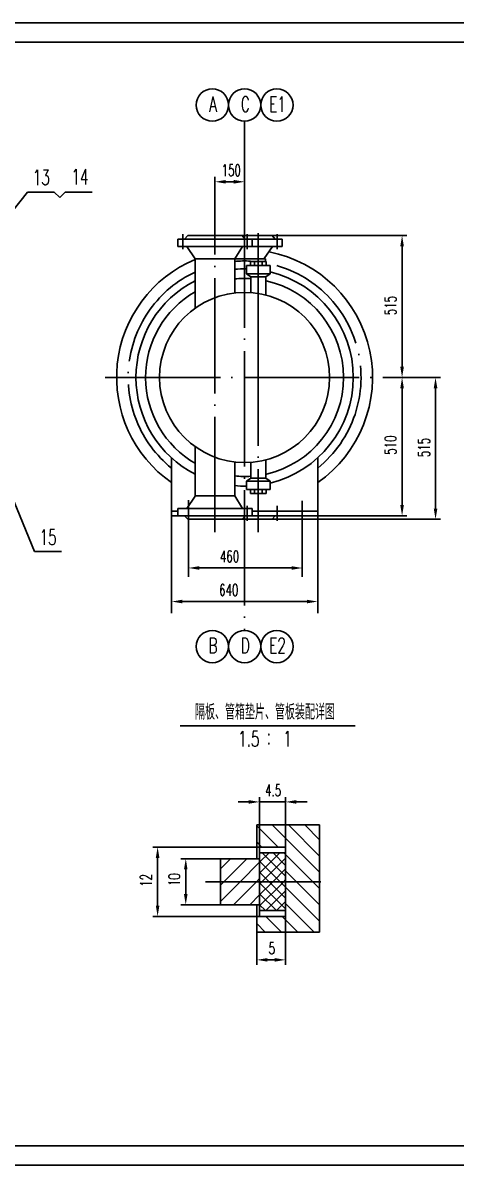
# Model space of a CAD drawing. Extents: x -187 to 2440, y 126 to 1474.
# Drawn here: x 1021.6 to 1134.3, y 871.2 to 1168.2 of the extents above; entities that cross this region are included whole.
import ezdxf
from ezdxf.enums import TextEntityAlignment as Align

# ---------------------------------------------------------------- set-up
doc = ezdxf.new("R2010")
doc.units = 0
doc.header["$MEASUREMENT"] = 0
doc.linetypes.add('DASHDOT-M', pattern=[36, 30, -3, 0, -3])
doc.layers.get('0').update_dxf_attribs({"linetype": 'CONTINUOUS'})
for name, color, linetype in [('CDR_DWG1', 4, 'CONTINUOUS'), ('CDR_DWG2', 2, 'CONTINUOUS'), ('CDR_DWG3', 1, 'DASHDOT-M')]:
    doc.layers.add(name, color=color, linetype=linetype)
doc.styles.add('HZ', font='ROMANS', dxfattribs={"width": 0.7, "bigfont": 'HZ'})

msp = doc.modelspace()

# ---------------------------------------------------------------- linework, layer by layer
for p, q in [((662.4, 1168.2), (1503.4, 1168.2)), ((662.4, 1168.2), (1503.4, 1168.2)), ((1079.27, 1118.91), (1079.27, 1142.63)), ((1071.55, 1114.15), (1071.55, 1128.12)), ((1074.35, 1126.87), (1076.47, 1126.87)), ((1079.27, 1124.13), (1079.27, 1128.12)), ((1001.25, 1096.97), (1022.79, 1124.19)), ((1022.79, 1124.19), (1029.79, 1124.19)), ((1029.79, 1124.19), (1031.2, 1122.77)), ((1031.2, 1122.77), (1032.61, 1124.19)), ((1032.61, 1124.19), (1039.61, 1124.19)), ((1086.35, 1112.88), (1121.47, 1112.88)), ((1120.22, 1078.8), (1120.22, 1110.08)), ((1024.65, 1030.77), (1004, 1080.82)), ((1115.62, 1076), (1121.47, 1076)), ((1122.13, 1076), (1130.17, 1076)), ((1120.22, 1042.83), (1120.22, 1073.2)), ((1128.92, 1041.91), (1128.92, 1073.2)), ((1064.68, 1024.19), (1064.68, 1044.05)), ((1064.68, 1024.13), (1064.68, 1044.05)), ((1094.27, 1043.89), (1094.27, 1024.17)), ((1094.27, 1043.89), (1094.27, 1024.19)), ((1060.27, 1040.49), (1060.27, 1014.73)), ((1060.27, 1040.03), (1060.27, 1016.48)), ((1098.27, 1040.03), (1098.27, 1016.48)), ((1098.27, 1040.03), (1121.47, 1040.03)), ((1086.43, 1039.11), (1130.17, 1039.11)), ((1098.27, 1039.39), (1098.27, 1014.73)), ((1024.65, 1030.77), (1031.65, 1030.77)), ((1064.68, 1028.01), (1064.68, 1025.21)), ((1094.27, 1028.01), (1094.27, 1025.21)), ((1067.48, 1026.46), (1091.47, 1026.46)), ((1063.07, 1017.73), (1095.47, 1017.73)), ((1080.37, 965.64), (1077.57, 965.64)), ((1083.17, 953.88), (1083.17, 966.89)), ((1083.17, 965.64), (1089.92, 965.64)), ((1089.92, 953.88), (1089.92, 966.89)), ((1092.72, 965.64), (1095.52, 965.64)), ((1083.17, 958.71), (1082.42, 959.46)), ((1089.92, 956.2), (1086.46, 959.67)), ((1098.79, 951.57), (1090.7, 959.67)), ((1098.79, 955.82), (1094.94, 959.67)), ((1088, 953.88), (1083.17, 958.71)), ((1082.42, 953.88), (1055.4, 953.88)), ((1083.17, 954.47), (1082.42, 955.22)), ((1083.76, 953.88), (1083.17, 954.47)), ((1098.79, 947.33), (1089.92, 956.2)), ((1056.65, 951.08), (1056.65, 938.68)), ((1072.99, 950.88), (1062.72, 950.88)), ((1072.99, 948.24), (1075.64, 950.88)), ((1073.88, 944.88), (1079.88, 950.88)), ((1085.62, 952.38), (1083.17, 949.93)), ((1088.45, 952.38), (1083.17, 947.11)), ((1089.92, 951.03), (1083.78, 944.88)), ((1089.92, 946.3), (1083.84, 952.38)), ((1089.92, 949.13), (1086.67, 952.38)), ((1089.92, 951.96), (1089.5, 952.38)), ((1097, 944.88), (1089.92, 951.96)), ((1063.97, 941.68), (1063.97, 948.08)), ((1078.12, 944.88), (1083.17, 949.93)), ((1088.51, 944.88), (1083.17, 950.22)), ((1089.92, 948.2), (1086.61, 944.88)), ((1092.76, 944.88), (1089.92, 947.72)), ((1072.99, 939.75), (1078.12, 944.88)), ((1072.99, 944), (1073.88, 944.88)), ((1076.37, 938.88), (1082.37, 944.88)), ((1082.37, 944.88), (1083.17, 945.69)), ((1085.69, 944.88), (1083.17, 947.4)), ((1083.78, 944.88), (1083.17, 944.28)), ((1086.61, 944.88), (1083.17, 941.45)), ((1089.44, 944.88), (1083.17, 938.62)), ((1089.92, 937.82), (1083.17, 944.57)), ((1089.92, 940.65), (1085.69, 944.88)), ((1089.92, 943.47), (1088.51, 944.88)), ((1089.92, 945.37), (1089.44, 944.88)), ((1098.79, 938.85), (1092.76, 944.88)), ((1098.79, 943.09), (1097, 944.88)), ((1087.53, 937.38), (1083.17, 941.74)), ((1089.92, 942.54), (1084.76, 937.38)), ((1098.79, 934.6), (1089.92, 943.47)), ((1072.99, 938.88), (1062.72, 938.88)), ((1080.61, 938.88), (1083.17, 941.45)), ((1084.7, 937.38), (1083.17, 938.91)), ((1089.92, 939.71), (1087.59, 937.38)), ((1097.38, 931.78), (1089.92, 939.23)), ((1082.42, 935.88), (1055.4, 935.88)), ((1088.89, 931.78), (1084.79, 935.88)), ((1089.92, 934.99), (1089.03, 935.88)), ((1089.92, 935.88), (1089.92, 923.32)), ((1084.65, 931.78), (1082.42, 934)), ((1093.13, 931.78), (1089.92, 934.99)), ((1082.42, 931.78), (1082.42, 923.32)), ((1085.22, 924.57), (1087.12, 924.57)), ((662.4, 871.2), (1503.4, 871.2))]:
    msp.add_line(p, q)
for points in [[(1074.35, 1127.34), (1074.35, 1126.41), (1071.55, 1126.87)], [(1076.47, 1127.34), (1076.47, 1126.41), (1079.27, 1126.87)], [(1119.75, 1110.08), (1120.69, 1110.08), (1120.22, 1112.88)], [(1119.75, 1078.8), (1120.69, 1078.8), (1120.22, 1076)], [(1119.75, 1073.2), (1120.69, 1073.2), (1120.22, 1076)], [(1128.46, 1073.2), (1129.39, 1073.2), (1128.92, 1076)], [(1119.75, 1042.83), (1120.69, 1042.83), (1120.22, 1040.03)], [(1128.46, 1041.91), (1129.39, 1041.91), (1128.92, 1039.11)], [(1067.48, 1026.93), (1067.48, 1025.99), (1064.68, 1026.46)], [(1091.47, 1026.93), (1091.47, 1025.99), (1094.27, 1026.46)], [(1063.07, 1018.2), (1063.07, 1017.27), (1060.27, 1017.73)], [(1095.47, 1018.2), (1095.47, 1017.27), (1098.27, 1017.73)], [(1080.37, 966.1), (1080.37, 965.17), (1083.17, 965.64)], [(1092.72, 966.1), (1092.72, 965.17), (1089.92, 965.64)], [(1056.18, 951.08), (1057.12, 951.08), (1056.65, 953.88)], [(1063.5, 948.08), (1064.43, 948.08), (1063.97, 950.88)], [(1063.5, 941.68), (1064.43, 941.68), (1063.97, 938.88)], [(1056.18, 938.68), (1057.12, 938.68), (1056.65, 935.88)], [(1085.22, 925.04), (1085.22, 924.11), (1082.42, 924.57)], [(1087.12, 925.04), (1087.12, 924.11), (1089.92, 924.57)]]:
    msp.add_solid(points)
at = {"layer": 'CDR_DWG1'}
for p, q in [((1498.4, 1163.2), (687.4, 1163.2)), ((1061.89, 1110.03), (1061.89, 1111.97)), ((1061.89, 1111.97), (1063.83, 1111.97)), ((1063.67, 1111.96), (1064.47, 1112.88)), ((1081.21, 1111.97), (1063.72, 1111.97)), ((1064.47, 1112.88), (1078.63, 1112.88)), ((1078.63, 1112.88), (1086.43, 1112.88)), ((1079.43, 1111.96), (1078.63, 1112.88)), ((1089.02, 1111.97), (1081.21, 1111.97)), ((1081.21, 1110.03), (1081.21, 1111.97)), ((1087.24, 1111.96), (1086.43, 1112.88)), ((1089.02, 1110.03), (1089.02, 1111.97)), ((1064.27, 1110.03), (1061.89, 1110.03)), ((1064.13, 1110.03), (1081.21, 1110.03)), ((1064.27, 1110.03), (1066.4, 1106.82)), ((1078.69, 1110.03), (1076.7, 1106.8)), ((1089.02, 1110.03), (1081.21, 1110.03)), ((1086.5, 1110.03), (1084.32, 1106.93)), ((1066.4, 1094.09), (1066.4, 1106.86)), ((1066.5, 1106.8), (1084.69, 1106.8)), ((1076.69, 1097.97), (1076.69, 1106.86)), ((1085.93, 1105.11), (1079.74, 1105.11)), ((1079.74, 1104.25), (1079.74, 1105.11)), ((1081.31, 1106.13), (1080.79, 1106.13)), ((1080.79, 1106.13), (1080.79, 1105.11)), ((1082.85, 1106.13), (1081.31, 1106.13)), ((1081.82, 1106.13), (1081.82, 1105.12)), ((1082.85, 1106.13), (1084.4, 1106.13)), ((1083.88, 1106.13), (1083.88, 1105.11)), ((1084.4, 1106.13), (1084.91, 1106.13)), ((1084.69, 1106.8), (1084.69, 1106.13)), ((1084.91, 1106.13), (1084.91, 1105.11)), ((1085.93, 1105.11), (1085.93, 1102.98)), ((1079.75, 1102.98), (1079.75, 1104.24)), ((1085.93, 1102.98), (1079.75, 1102.98)), ((1080.87, 1102.18), (1079.75, 1102.98)), ((1084.79, 1102.18), (1080.87, 1102.18)), ((1080.87, 1102.18), (1080.87, 1098.03)), ((1085.93, 1102.98), (1084.79, 1102.18)), ((1084.79, 1102.18), (1084.79, 1097.38)), ((1066.4, 1045.2), (1066.4, 1057.91)), ((1060.27, 1040.03), (1060.27, 1055.09)), ((1084.79, 1049.82), (1084.79, 1054.62)), ((1098.27, 1040.03), (1098.27, 1055.09)), ((1076.7, 1045.2), (1076.7, 1054.12)), ((1080.87, 1049.82), (1080.87, 1053.97)), ((1080.87, 1049.82), (1079.75, 1049.02)), ((1085.93, 1049.02), (1079.75, 1049.02)), ((1079.75, 1049.02), (1079.75, 1047.75)), ((1084.79, 1049.82), (1080.87, 1049.82)), ((1085.93, 1049.02), (1084.79, 1049.82)), ((1085.93, 1046.89), (1085.93, 1049.02)), ((1079.74, 1047.75), (1079.74, 1046.89)), ((1085.93, 1046.89), (1079.74, 1046.89)), ((1080.79, 1045.86), (1080.79, 1046.89)), ((1081.31, 1045.86), (1080.79, 1045.86)), ((1082.85, 1045.86), (1081.31, 1045.86)), ((1081.82, 1045.86), (1081.82, 1046.88)), ((1082.85, 1045.86), (1084.4, 1045.86)), ((1083.88, 1045.86), (1083.88, 1046.89)), ((1084.4, 1045.86), (1084.91, 1045.86)), ((1084.91, 1045.86), (1084.91, 1046.89)), ((1064.27, 1041.96), (1066.4, 1045.17)), ((1066.5, 1045.2), (1076.7, 1045.2)), ((1078.69, 1041.96), (1076.7, 1045.2)), ((1061.89, 1041.23), (1060.27, 1041.23)), ((1079.27, 1040.03), (1060.27, 1040.03)), ((1065.76, 1041.96), (1061.89, 1041.96)), ((1061.89, 1041.96), (1061.89, 1040.03)), ((1063.67, 1040.03), (1064.47, 1039.11)), ((1065.76, 1041.96), (1077.34, 1041.96)), ((1077.34, 1041.96), (1081.21, 1041.96)), ((1079.43, 1040.03), (1078.63, 1039.11)), ((1079.27, 1040.03), (1098.27, 1040.03)), ((1081.21, 1041.96), (1081.21, 1040.03)), ((1098.27, 1041.23), (1081.21, 1041.23)), ((1087.24, 1040.03), (1086.43, 1039.11)), ((1098.27, 1040.03), (1098.27, 1041.23)), ((1064.47, 1039.11), (1078.63, 1039.11)), ((1078.63, 1039.11), (1086.43, 1039.11)), ((1082.42, 959.67), (1098.79, 959.67)), ((1082.42, 959.67), (1082.42, 950.88)), ((1098.79, 959.67), (1098.79, 931.78)), ((1082.42, 953.88), (1089.92, 953.88)), ((1083.17, 953.88), (1083.17, 935.88)), ((1089.92, 953.88), (1089.92, 935.88)), ((1072.99, 950.88), (1083.17, 950.88)), ((1072.99, 938.88), (1072.99, 950.88)), ((1083.17, 952.38), (1089.92, 952.38)), ((1072.99, 938.88), (1083.17, 938.88)), ((1082.42, 938.88), (1082.42, 931.78)), ((1082.42, 935.88), (1089.92, 935.88)), ((1083.17, 937.38), (1089.92, 937.38)), ((1098.79, 931.78), (1082.42, 931.78)), ((687.4, 876.2), (1498.4, 876.2))]:
    msp.add_line(p, q, dxfattribs=at)
msp.add_circle((1079.27, 1076), 22.12, dxfattribs=at)
for radius, start, end in [(33.28, 304.8194, 78.9386), (33.28, 112.7654, 235.1806), (30.28, 87.1074, 94.8855), (28.25, 89.0525, 95.2366), (28.25, 283.6379, 76.3621), (28.25, 117.1155, 242.8964), (25.74, 86.4479, 95.7501), (25.74, 282.7257, 77.4354), (25.74, 120.0224, 240.3526), (25.74, 264.2664, 273.5521), (28.25, 264.7784, 270.9475)]:
    msp.add_arc((1079.27, 1076), radius, start, end, dxfattribs=at)
at = {"layer": 'CDR_DWG2'}
msp.add_line((1062.52, 985.4), (1108, 985.4), dxfattribs=at)
for centre in [(1070.88, 1146.82), (1079.27, 1146.82), (1087.67, 1146.82), (1070.88, 1006.03), (1079.27, 1006.03), (1087.67, 1006.03)]:
    msp.add_circle(centre, 4.2, dxfattribs=at)
at = {"layer": 'CDR_DWG3', "linetype": 'DASHDOT-M'}
for p, q in [((1079.27, 1118.91), (1079.27, 1010.22)), ((1071.55, 1035.75), (1071.55, 1114.15)), ((1063.18, 1113.25), (1063.18, 1109.39)), ((1079.92, 1113.25), (1079.92, 1109.39)), ((1082.84, 1087.57), (1082.84, 1113.52)), ((1087.73, 1113.25), (1087.73, 1109.39)), ((1082.84, 1088.24), (1082.84, 1035.75)), ((1042.99, 1076), (1122.13, 1076)), ((1079.92, 1038.74), (1079.92, 1042.61)), ((1087.73, 1038.74), (1087.73, 1042.61)), ((1069.12, 944.88), (1101.91, 944.88))]:
    msp.add_line(p, q, dxfattribs=at)
for start, end in [(308.8712, 79.2593), (115.1698, 231.1288)]:
    msp.add_arc((1079.27, 1076), 30.28, start, end, dxfattribs=at)

# ---------------------------------------------------------------- texts
at = {"style": 'HZ', "width": 0.65}
for s, p in [('150', (1073.3, 1128.37)), ('460', (1072.85, 1027.96)), ('640', (1072.65, 1019.23)), ('4.5', (1084.6, 967.14)), ('5', (1085.52, 926.07))]:
    msp.add_text(s, height=3, dxfattribs=at).set_placement(p)
for s, p in [('515', (1118.72, 1092.17)), ('510', (1118.72, 1055.9)), ('515', (1127.42, 1055.28)), ('12', (1055.15, 943.58)), ('10', (1062.47, 943.75))]:
    msp.add_text(s, height=3, rotation=90, dxfattribs=at).set_placement(p)
at = {"layer": 'CDR_DWG1', "style": 'HZ', "width": 0.65}
for s, p in [('13', (1026.39, 1126.02)), ('14', (1036.44, 1126.17)), ('15', (1028.15, 1032.44))]:
    msp.add_text(s, height=4, dxfattribs=at).set_placement(p, align=Align.CENTER)
at = {"layer": 'CDR_DWG2', "style": 'HZ', "width": 0.65}
for s, p in [('A', (1071.04, 1145.07)), ('C', (1079.43, 1145.07)), ('E1', (1087.82, 1145.07)), ('B', (1071.04, 1004.28)), ('D', (1079.43, 1004.28)), ('E2', (1087.82, 1004.28))]:
    msp.add_text(s, height=4, dxfattribs=at).set_placement(p, align=Align.CENTER)
for s, p in [('隔板、管箱垫片、管板装配详图', (1084.56, 989.23)), ('1.5 ： 1', (1084.56, 982.06))]:
    msp.add_text(s, height=4, dxfattribs=at).set_placement(p, align=Align.MIDDLE)

doc.saveas('drawing.dxf')
